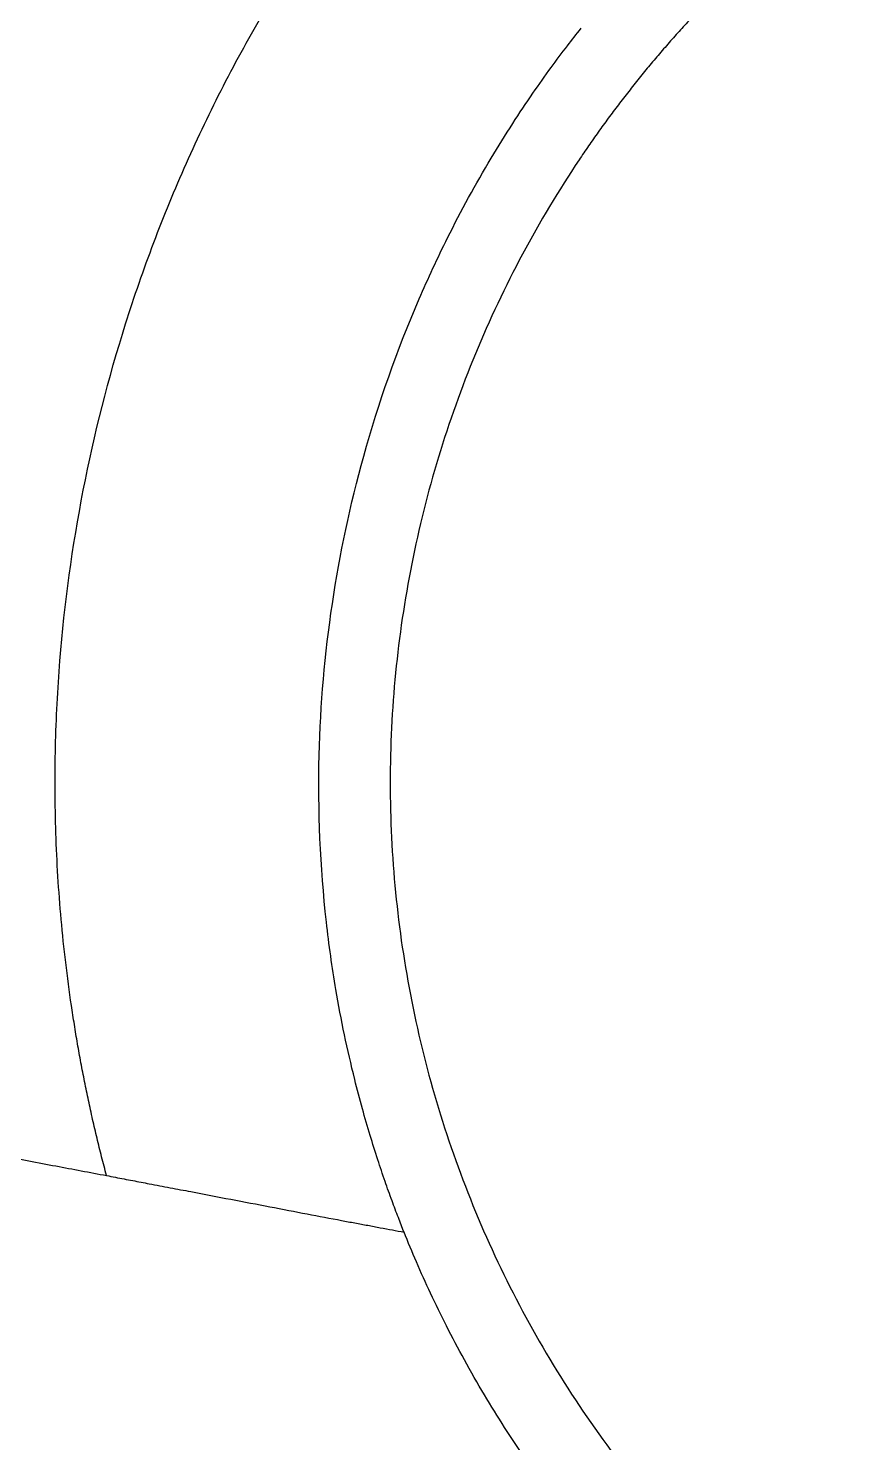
# Model space of a CAD drawing. Extents: x 525 to 609, y 649 to 778.
# Drawn here: x 557.176 to 558.475, y 727.559 to 729.758 of the extents above; entities that cross this region are included whole.
import ezdxf

# ---------------------------------------------------------------- set-up
doc = ezdxf.new("R2010")
doc.units = 0
doc.header["$MEASUREMENT"] = 0
doc.layers.add('1', color=4, linetype='Continuous')

# ---------------------------------------------------------------- blocks, each defined once
blk = doc.blocks.new('JETSETTER')
at = {"layer": '1', "color": 3, "linetype": 'Continuous', "lineweight": 25}
for points, knots in [([(32.1708, 58.8501), (32.1683, 58.8598), (32.1632, 58.8791), (32.156, 58.9083), (32.1492, 58.9375), (32.1428, 58.9668), (32.1367, 58.9962), (32.131, 59.0256), (32.1257, 59.0552), (32.1208, 59.0849), (32.1109, 59.149), (32.0991, 59.2481), (32.0909, 59.3823), (32.0902, 59.5167), (32.0994, 59.6951), (32.1298, 59.9164), (32.1848, 60.1327), (32.2431, 60.3009), (32.2939, 60.4245), (32.3516, 60.5449), (32.4031, 60.6386), (32.4446, 60.7073), (32.4732, 60.7525), (32.5029, 60.797), (32.5335, 60.8407), (32.5548, 60.8693), (32.5654, 60.8836)], [0, 0, 0, 0, 0.013997, 0.027989, 0.041979, 0.05597, 0.069965, 0.083968, 0.097981, 0.112007, 0.126049, 0.188784, 0.251581, 0.314129, 0.37669, 0.501437, 0.626, 0.688335, 0.750556, 0.812941, 0.875177, 0.900213, 0.925199, 0.950149, 0.975078, 1, 1, 1, 1]), ([(33.1223, 60.6932), (33.1161, 60.687), (33.1037, 60.6745), (33.0855, 60.6554), (33.0675, 60.6361), (33.0499, 60.6165), (33.0326, 60.5967), (33.0156, 60.5766), (32.999, 60.5563), (32.9826, 60.5357), (32.9665, 60.5149), (32.9508, 60.4938), (32.9353, 60.4725), (32.9202, 60.4509), (32.8783, 60.3893), (32.815, 60.2838), (32.7419, 60.1289), (32.6842, 59.9676), (32.6426, 59.8015), (32.6174, 59.632), (32.6091, 59.461), (32.6174, 59.2899), (32.6426, 59.1204), (32.6842, 58.9542), (32.742, 58.7929), (32.8152, 58.638), (32.9033, 58.4912), (33.0053, 58.3536), (33.1203, 58.2267), (33.2472, 58.1116), (33.3848, 58.0097), (33.5317, 57.9215), (33.6866, 57.8484), (33.8478, 57.7906), (34.014, 57.749), (34.1834, 57.7238), (34.3545, 57.7155), (34.5256, 57.7238), (34.695, 57.749), (34.8612, 57.7906), (35.0224, 57.8483), (35.1773, 57.9215), (35.2893, 57.9886), (35.3631, 58.0395), (35.4026, 58.0683), (35.4412, 58.0982), (35.479, 58.1292), (35.5159, 58.1613), (35.5519, 58.1943), (35.5752, 58.2172), (35.5868, 58.2287)], [0, 0, 0, 0, 0.004827, 0.009647, 0.014461, 0.019271, 0.024078, 0.028882, 0.033686, 0.038489, 0.043293, 0.048099, 0.052908, 0.057722, 0.062541, 0.093781, 0.125035, 0.156273, 0.187523, 0.218772, 0.250007, 0.281251, 0.312511, 0.343765, 0.375021, 0.40627, 0.437519, 0.468758, 0.500007, 0.53125, 0.562493, 0.593739, 0.624988, 0.656237, 0.687489, 0.718733, 0.749986, 0.781233, 0.812476, 0.843717, 0.874964, 0.906209, 0.937455, 0.946406, 0.95534, 0.964264, 0.973185, 0.98211, 0.991046, 1, 1, 1, 1]), ([(32.6334, 58.7622), (32.6304, 58.7697), (32.624, 58.7859), (32.6142, 58.8121), (32.6034, 58.8422), (32.5921, 58.876), (32.5802, 58.9137), (32.5682, 58.9553), (32.5484, 59.0304), (32.5282, 59.127), (32.5046, 59.295), (32.4959, 59.4961), (32.5171, 59.7392), (32.5677, 59.9777), (32.6343, 60.1666), (32.7053, 60.3194), (32.7549, 60.4101), (32.8009, 60.484), (32.8322, 60.531), (32.8607, 60.571), (32.8857, 60.6046), (32.9015, 60.6246), (32.9086, 60.6337)], [0, 0, 0, 0, 0.012239, 0.026408, 0.042506, 0.060533, 0.080488, 0.102371, 0.126179, 0.198206, 0.25176, 0.383042, 0.50217, 0.620671, 0.751617, 0.804588, 0.875878, 0.908048, 0.936549, 0.961377, 0.982528, 1, 1, 1, 1]), ([(32.0079, 58.881), (32.036, 58.8757), (32.0903, 58.8654), (32.1446, 58.8551), (32.1708, 58.8501)], [0, 0, 0, 0, 0.517493, 1, 1, 1, 1]), ([(32.1708, 58.8501), (32.1754, 58.8493), (32.1845, 58.8475), (32.1981, 58.8449), (32.2114, 58.8424), (32.2244, 58.8399), (32.2438, 58.8362), (32.2697, 58.8313), (32.3123, 58.8232), (32.3644, 58.8132), (32.425, 58.8016), (32.4827, 58.7906), (32.5262, 58.7823), (32.557, 58.7765), (32.5771, 58.7728), (32.5965, 58.7691), (32.6154, 58.7656), (32.6274, 58.7633), (32.6334, 58.7622)], [0, 0, 0, 0, 0.027339, 0.054083, 0.080242, 0.105846, 0.130922, 0.195386, 0.259144, 0.384632, 0.509438, 0.634052, 0.755008, 0.803687, 0.852451, 0.901348, 0.950482, 1, 1, 1, 1]), ([(33.3415, 57.9039), (33.3337, 57.909), (33.3183, 57.9191), (33.2956, 57.9346), (33.2735, 57.9502), (33.252, 57.9658), (33.2311, 57.9814), (33.2108, 57.9971), (33.191, 58.0128), (33.1717, 58.0284), (33.1531, 58.044), (33.1349, 58.0596), (33.0946, 58.0951), (33.0205, 58.1653), (32.9204, 58.2756), (32.8296, 58.3959), (32.7674, 58.4928), (32.7274, 58.5627), (32.6995, 58.6153), (32.6748, 58.6661), (32.6528, 58.7147), (32.6397, 58.7467), (32.6334, 58.7622)], [0, 0, 0, 0, 0.024702, 0.049008, 0.072918, 0.096434, 0.119553, 0.142278, 0.164607, 0.186541, 0.20808, 0.229224, 0.249972, 0.350575, 0.500148, 0.644832, 0.750192, 0.805669, 0.85839, 0.908353, 0.955557, 1, 1, 1, 1])]:
    blk.add_open_spline(points, degree=3, knots=knots, dxfattribs=at)

msp = doc.modelspace()

# ---------------------------------------------------------------- block references
at = {"layer": '1'}
msp.add_blockref('JETSETTER', (525.1273, 669.1243), dxfattribs=at)

doc.saveas('drawing.dxf')
